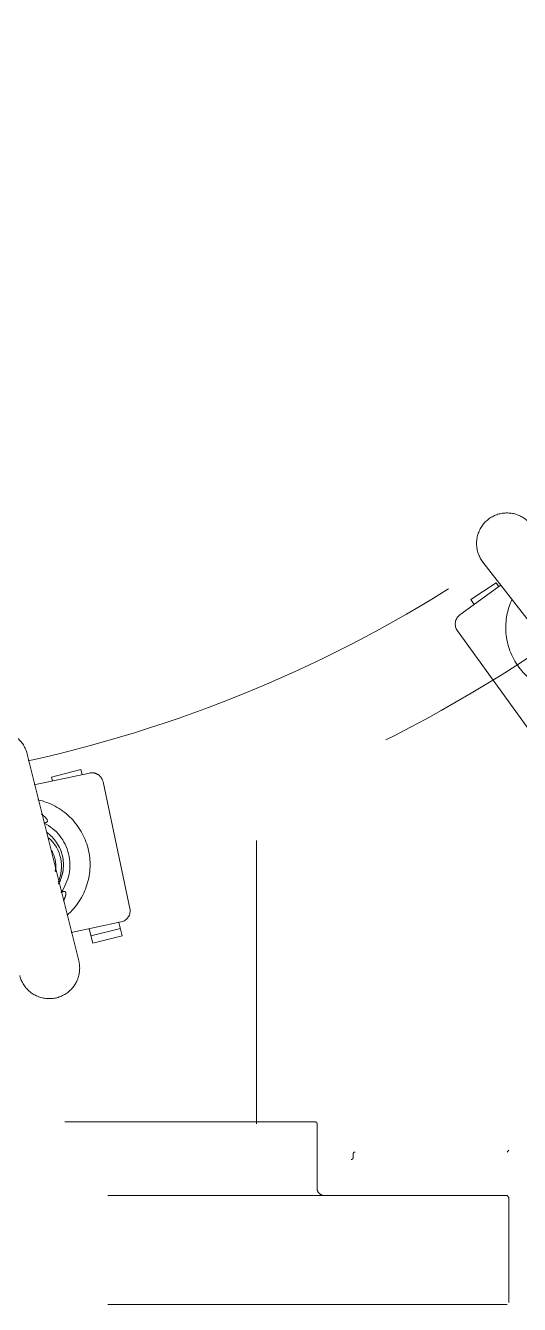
# Model space of a CAD drawing. Extents: x -181672 to 290600, y -29000 to 395522.
# Drawn here: x 1933.1 to 2063, y 37125.9 to 37462 of the extents above; entities that cross this region are included whole.
import ezdxf

# ---------------------------------------------------------------- set-up
doc = ezdxf.new("R2010")
doc.units = 0
doc.header["$LTSCALE"] = 10
doc.linetypes.add('XFM7Q20PCW-200K$0$ACAD_ISO03W100', pattern=[30, 12, -18])
doc.layers.add('XFM7Q20PCW-200K$0$PCW EQ (FUTURE)', color=252, linetype='XFM7Q20PCW-200K$0$ACAD_ISO03W100', lineweight=9)

# ---------------------------------------------------------------- blocks, each defined once
blk = doc.blocks.new('XFM7Q20PCW-200K$0$漢唐美光 8NHV4A-10FDA-NC150-M - 漢唐美光 8NHV4A-10FDA-NC150-M-V1107-CUB_L40')
for p, q in [((-187.67, 119.42), (-215.22, 99.5)), ((-219.41, 100.17), (-227.26, 111.03)), ((-78.22, 112.56), (-78.72, 113.06)), ((-66.27, 113.06), (-66.77, 112.56)), ((-66.77, -292.44), (-66.77, 112.56)), ((-38.67, 113.06), (-66.27, 113.06)), ((-38.17, -292.44), (-38.17, 112.56)), ((-226.8, 110.39), (-227.8, 109.73)), ((-223.43, 103.03), (-227.8, 109.73)), ((-223.43, 103.03), (-222.1, 103.9)), ((-76.72, 72.06), (-77.72, 72.06)), ((-68.77, 62.56), (-85.67, 62.56)), ((-85.67, 46.61), (-160.12, 46.61)), ((-175.53, 6.28), (-142.27, 13.34)), ((-138.71, 11.03), (-135.92, -2.12)), ((-138.56, 10.46), (-135.06, 11.33)), ((-135.07, 3.09), (-137, 10.85)), ((-133.13, 3.57), (-135.06, 11.33)), ((-133.13, 3.57), (-136.91, 2.63)), ((-177.43, 0.78), (-178.73, 0.46)), ((-176.79, -7.31), (-178.73, 0.46)), ((-174.75, -11.82), (-177.84, 2.73)), ((-144.05, -3.99), (-144.13, -4.11)), ((-143.91, -3.99), (-144.05, -3.99)), ((-176.79, -7.31), (-175.76, -7.05)), ((-167.23, -9.76), (-167.35, -9.83)), ((-167.11, -9.83), (-167.23, -9.76))]:
    blk.add_line(p, q)
at = {"flags": 128}
for points in [[(-233.29, 106.21), (-189.08, 140.59)], [(-244.51, 107.62), (-244.7, 107.87), (-244.88, 108.14), (-245.05, 108.41), (-245.21, 108.69), (-245.36, 108.97), (-245.5, 109.26), (-245.62, 109.55), (-245.74, 109.85), (-245.84, 110.16), (-245.93, 110.46), (-246, 110.77), (-246.07, 111.09), (-246.12, 111.4), (-246.16, 111.72), (-246.18, 112.04), (-246.2, 112.36), (-246.2, 112.68), (-246.18, 113), (-246.16, 113.32), (-246.12, 113.64), (-246.07, 113.95), (-246.01, 114.27), (-245.93, 114.58), (-245.84, 114.88), (-245.74, 115.19), (-245.63, 115.49), (-245.51, 115.78), (-245.37, 116.07), (-245.22, 116.36), (-245.06, 116.63), (-244.89, 116.91), (-244.71, 117.17), (-244.52, 117.43), (-244.32, 117.68), (-244.11, 117.92), (-243.89, 118.15), (-243.66, 118.37), (-243.42, 118.59), (-243.18, 118.79), (-243.11, 118.84)], [(-233.29, 106.21), (-233.54, 106.02), (-233.81, 105.84), (-234.08, 105.67), (-234.35, 105.51), (-234.64, 105.36), (-234.93, 105.23), (-235.22, 105.1), (-235.52, 104.99), (-235.83, 104.89), (-236.13, 104.8), (-236.44, 104.72), (-236.76, 104.66), (-237.07, 104.61), (-237.39, 104.57), (-237.71, 104.54), (-238.03, 104.53), (-238.35, 104.53), (-238.67, 104.54), (-238.99, 104.57), (-239.31, 104.6), (-239.62, 104.66), (-239.94, 104.72), (-240.25, 104.79), (-240.55, 104.88), (-240.86, 104.98), (-241.16, 105.1), (-241.45, 105.22), (-241.74, 105.36), (-242.03, 105.5), (-242.3, 105.66), (-242.57, 105.83), (-242.84, 106.01), (-243.1, 106.2), (-243.34, 106.4), (-243.59, 106.61), (-243.82, 106.83), (-244.04, 107.06), (-244.25, 107.3), (-244.46, 107.55), (-244.51, 107.62)], [(-233.28, 106.21), (-233.29, 106.21)], [(-78.22, 72.56), (-78.22, 72.54), (-78.22, 72.52), (-78.22, 72.5), (-78.22, 72.48), (-78.21, 72.46), (-78.21, 72.44), (-78.2, 72.42), (-78.2, 72.4), (-78.19, 72.38), (-78.18, 72.36), (-78.18, 72.34), (-78.17, 72.33), (-78.16, 72.31), (-78.15, 72.29), (-78.14, 72.27), (-78.13, 72.26), (-78.11, 72.24), (-78.1, 72.23), (-78.09, 72.21), (-78.07, 72.2), (-78.06, 72.18), (-78.04, 72.17), (-78.03, 72.16), (-78.01, 72.15), (-77.99, 72.14), (-77.98, 72.13), (-77.96, 72.12), (-77.94, 72.11), (-77.92, 72.1), (-77.91, 72.09), (-77.89, 72.08), (-77.87, 72.08), (-77.85, 72.07), (-77.83, 72.07), (-77.81, 72.06), (-77.79, 72.06), (-77.77, 72.06), (-77.75, 72.06), (-77.73, 72.06), (-77.72, 72.06)], [(-76.72, 72.06), (-76.7, 72.06), (-76.68, 72.05), (-76.66, 72.05), (-76.64, 72.05), (-76.62, 72.05), (-76.61, 72.04), (-76.59, 72.04), (-76.57, 72.03), (-76.55, 72.02), (-76.53, 72.02), (-76.51, 72.01), (-76.49, 72), (-76.48, 71.99), (-76.46, 71.98), (-76.44, 71.97), (-76.43, 71.96), (-76.41, 71.95), (-76.39, 71.93), (-76.38, 71.92), (-76.37, 71.9), (-76.35, 71.89), (-76.34, 71.87), (-76.33, 71.86), (-76.31, 71.84), (-76.3, 71.83), (-76.29, 71.81), (-76.28, 71.79), (-76.27, 71.77), (-76.27, 71.76), (-76.26, 71.74), (-76.25, 71.72), (-76.25, 71.7), (-76.24, 71.68), (-76.24, 71.66), (-76.23, 71.64), (-76.23, 71.62), (-76.23, 71.6), (-76.22, 71.58), (-76.22, 71.56), (-76.22, 71.56)], [(-68.77, 62.56), (-68.69, 62.56), (-68.61, 62.56), (-68.53, 62.57), (-68.45, 62.58), (-68.37, 62.6), (-68.29, 62.61), (-68.22, 62.63), (-68.14, 62.66), (-68.06, 62.68), (-67.99, 62.71), (-67.92, 62.75), (-67.84, 62.78), (-67.77, 62.82), (-67.71, 62.86), (-67.64, 62.91), (-67.57, 62.95), (-67.51, 63), (-67.45, 63.05), (-67.39, 63.11), (-67.33, 63.16), (-67.28, 63.22), (-67.23, 63.28), (-67.18, 63.34), (-67.13, 63.41), (-67.09, 63.48), (-67.04, 63.54), (-67, 63.61), (-66.97, 63.69), (-66.93, 63.76), (-66.9, 63.83), (-66.88, 63.91), (-66.85, 63.98), (-66.83, 64.06), (-66.81, 64.14), (-66.8, 64.22), (-66.79, 64.3), (-66.78, 64.38), (-66.77, 64.45), (-66.77, 64.53), (-66.77, 64.56)], [(-86.17, 62.06), (-86.17, 62.08), (-86.17, 62.1), (-86.16, 62.12), (-86.16, 62.14), (-86.16, 62.16), (-86.15, 62.18), (-86.15, 62.19), (-86.14, 62.21), (-86.14, 62.23), (-86.13, 62.25), (-86.12, 62.27), (-86.11, 62.29), (-86.1, 62.3), (-86.09, 62.32), (-86.08, 62.34), (-86.07, 62.35), (-86.06, 62.37), (-86.04, 62.39), (-86.03, 62.4), (-86.02, 62.42), (-86, 62.43), (-85.99, 62.44), (-85.97, 62.45), (-85.95, 62.47), (-85.94, 62.48), (-85.92, 62.49), (-85.9, 62.5), (-85.89, 62.51), (-85.87, 62.51), (-85.85, 62.52), (-85.83, 62.53), (-85.81, 62.54), (-85.79, 62.54), (-85.77, 62.55), (-85.75, 62.55), (-85.73, 62.55), (-85.71, 62.55), (-85.69, 62.56), (-85.67, 62.56), (-85.67, 62.56)], [(-86.17, 62.06), (-86.17, -3.77)], [(-128.47, -0.11), (-128.16, -0.04), (-127.84, 0.02), (-127.53, 0.06), (-127.21, 0.1), (-126.89, 0.12), (-126.57, 0.13), (-126.25, 0.12), (-125.93, 0.1), (-125.61, 0.07), (-125.29, 0.03), (-124.98, -0.03), (-124.67, -0.1), (-124.36, -0.18), (-124.05, -0.27), (-123.75, -0.38), (-123.45, -0.49), (-123.16, -0.62), (-122.87, -0.76), (-122.59, -0.92), (-122.31, -1.08), (-122.05, -1.25), (-121.78, -1.44), (-121.53, -1.63), (-121.29, -1.84), (-121.05, -2.05), (-120.82, -2.28), (-120.6, -2.51), (-120.39, -2.75), (-120.19, -3), (-120, -3.26), (-119.82, -3.52), (-119.65, -3.8), (-119.5, -4.08), (-119.35, -4.36), (-119.21, -4.65), (-119.09, -4.95), (-118.98, -5.25), (-118.88, -5.55), (-118.79, -5.86), (-118.77, -5.94)], [(-128.47, -0.11), (-182.81, -13.65)], [(-144.81, -4.05), (-144.79, -4.06), (-144.65, -4.07), (-144.34, -4.05), (-144.1, -4)], [(-118.77, -5.94), (-118.7, -6.25), (-118.64, -6.57), (-118.6, -6.88), (-118.56, -7.2), (-118.54, -7.52), (-118.54, -7.84), (-118.54, -8.16), (-118.56, -8.48), (-118.59, -8.8), (-118.63, -9.12), (-118.69, -9.43), (-118.76, -9.74), (-118.84, -10.05), (-118.93, -10.36), (-119.04, -10.66), (-119.15, -10.96), (-119.28, -11.25), (-119.42, -11.54), (-119.58, -11.82), (-119.74, -12.1), (-119.91, -12.36), (-120.1, -12.63), (-120.29, -12.88), (-120.5, -13.13), (-120.71, -13.36), (-120.94, -13.59), (-121.17, -13.81), (-121.41, -14.02), (-121.66, -14.22), (-121.92, -14.41), (-122.19, -14.59), (-122.46, -14.76), (-122.74, -14.91), (-123.02, -15.06), (-123.31, -15.2), (-123.61, -15.32), (-123.91, -15.43), (-124.21, -15.53), (-124.52, -15.62), (-124.6, -15.64)], [(-167.18, -9.75), (-166.96, -9.69), (-166.76, -9.6), (-166.6, -9.52), (-166.52, -9.46)], [(-167.02, -9.9), (-166.33, -9), (-165.62, -8.41), (-165.1, -8.32), (-164.82, -8.68), (-164.73, -9.32)], [(-188.64, -23.34), (-188.71, -23.03), (-188.77, -22.72), (-188.81, -22.4), (-188.85, -22.08), (-188.87, -21.76), (-188.88, -21.44), (-188.87, -21.12), (-188.85, -20.8), (-188.82, -20.48), (-188.78, -20.17), (-188.72, -19.85), (-188.65, -19.54), (-188.57, -19.23), (-188.48, -18.92), (-188.37, -18.62), (-188.26, -18.32), (-188.13, -18.03), (-187.99, -17.74), (-187.83, -17.46), (-187.67, -17.19), (-187.5, -16.92), (-187.31, -16.66), (-187.12, -16.4), (-186.91, -16.16), (-186.7, -15.92), (-186.47, -15.69), (-186.24, -15.47), (-186, -15.26), (-185.75, -15.06), (-185.49, -14.87), (-185.23, -14.69), (-184.95, -14.53), (-184.67, -14.37), (-184.39, -14.22), (-184.1, -14.09), (-183.8, -13.96), (-183.5, -13.85), (-183.2, -13.75), (-182.89, -13.67), (-182.81, -13.65)]]:
    blk.add_lwpolyline(points, dxfattribs=at)
blk.add_circle((-526.15, -89.94), 379.98)
for centre, radius, start, end in [((-216.09, 129.72), 17.5, 244.9407, 12.1205), ((-526.15, -89.94), 353.5, 12.5069, 33.8837), ((-216.98, 101.93), 3, 215.8714, 305.8714), ((-141.64, 10.41), 3, 11.9857, 101.9857), ((-174.9, 3.35), 3, 101.9857, 191.9857), ((-153.71, -14.64), 17.5, 40.8374, 167.5671), ((-153.71, -14.64), 12.21, 53.5081, 153.8405), ((-153.71, -14.64), 10.48, 61.1329, 145.1058), ((-153.32, -14.65), 10, 65.26, 138.6011), ((-153.32, -14.65), 8.5, 80.7978, 121.9857), ((-153.71, -14.64), 8.5, 85.023, 92.3943), ((-153.71, -14.64), 8.5, 78.1544, 83.3666), ((-153.71, -14.64), 10.5, 76.0238, 84.0118), ((-153.71, -14.64), 10.5, 61.0141, 67.978)]:
    blk.add_arc(centre, radius, start, end)
blk.add_open_spline([(-151.96, -6.28), (-152.22, -6.22), (-152.47, -6.17), (-152.72, -6.13)], degree=3)
blk.add_open_spline([(-146.5, -4.67), (-146.51, -4.65), (-146.55, -4.56), (-146.6, -4.41), (-146.65, -4.27), (-146.68, -4.18), (-146.7, -4.11), (-146.72, -4.05), (-146.73, -3.99), (-146.73, -3.94), (-146.72, -3.9), (-146.71, -3.87), (-146.71, -3.85), (-146.7, -3.83), (-146.7, -3.81), (-146.69, -3.77), (-146.66, -3.73), (-146.63, -3.69), (-146.58, -3.63), (-146.5, -3.58), (-146.32, -3.52), (-146.02, -3.51), (-145.54, -3.6), (-144.96, -3.79), (-144.51, -4.01), (-144.28, -4.13)], degree=3, knots=[0.0110241, 0.0110241, 0.0110241, 0.0110241, 0.015625, 0.03125, 0.046875, 0.0546875, 0.0625, 0.0703125, 0.078125, 0.09375, 0.109375, 0.1171875, 0.1210938, 0.125, 0.1328125, 0.140625, 0.15625, 0.171875, 0.1875, 0.21875, 0.25, 0.3125, 0.375, 0.4375, 0.5, 0.5, 0.5, 0.5])
blk = doc.blocks.new('XFM7Q20PCW-200K')
at = {"layer": 'XFM7Q20PCW-200K$0$PCW EQ (FUTURE)', "rotation": 270}
blk.add_blockref('XFM7Q20PCW-200K$0$漢唐美光 8NHV4A-10FDA-NC150-M - 漢唐美光 8NHV4A-10FDA-NC150-M-V1107-CUB_L40', (1947.22, 37087.72), dxfattribs=at)

msp = doc.modelspace()

# ---------------------------------------------------------------- block references
msp.add_blockref('XFM7Q20PCW-200K', (0, 0))

doc.saveas('drawing.dxf')
